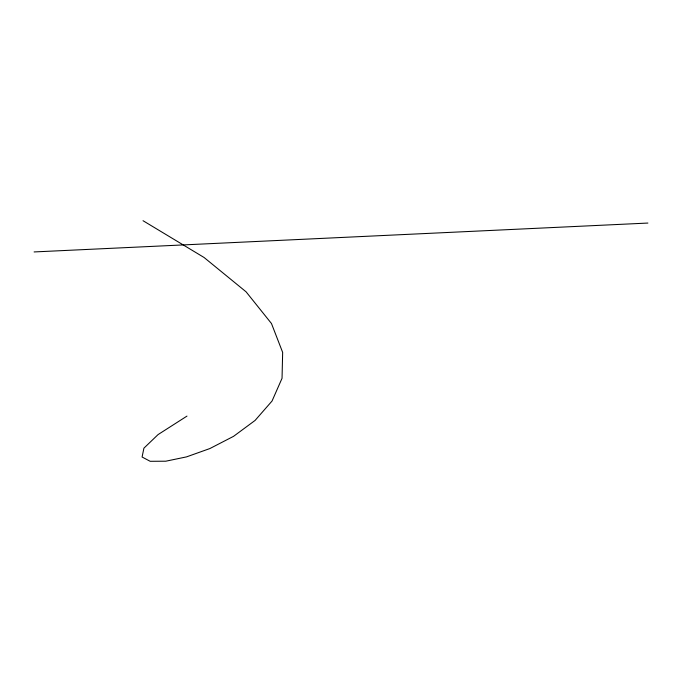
<?xml version="1.0" encoding="UTF-8"?>
<svg xmlns="http://www.w3.org/2000/svg" width="682" height="682" viewBox="0 0 682 682"><rect width="100%" height="100%" fill="white"/><g stroke="black" fill="none" stroke-linecap="round" stroke-linejoin="round"><path stroke-width="1.02" d="M186.979 416.097L158.071 434.587L143.911 448.168L142.086 457.017L150.185 461.296L165.794 461.203L186.501 456.889L209.894 448.543L233.559 436.335L255.077 420.436L272.041 401.033L282.041 378.297L282.655 352.398L271.47 323.515L246.083 291.819L204.071 257.489L143.024 220.704M34.1 251.939L647.9 223.057"/></g></svg>
